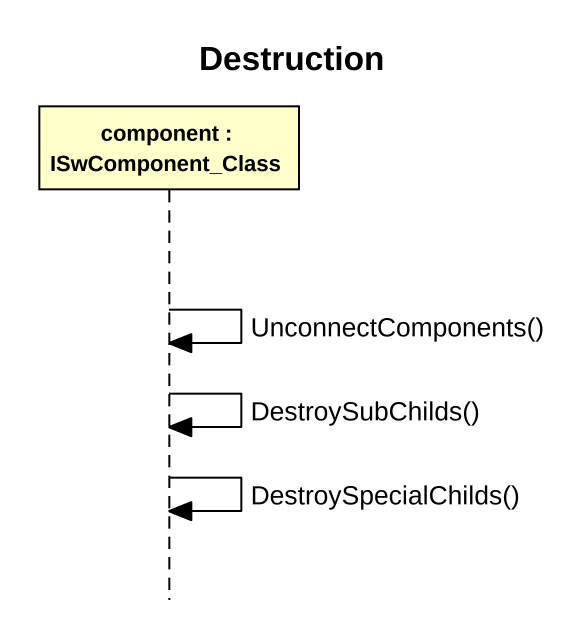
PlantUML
@startuml
title Destruction
hide footbox
participant "component : ISwComponent_Class" as component_

component_ -> component_ : UnconnectComponents()
component_ -> component_ : DestroySubChilds()
component_ -> component_ : DestroySpecialChilds()
@enduml
